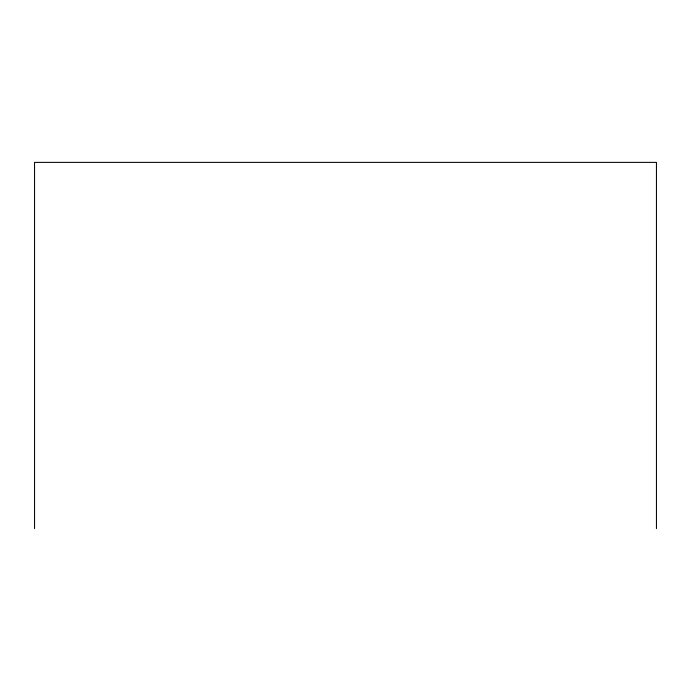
<?xml version="1.0" encoding="UTF-8"?>
<svg xmlns="http://www.w3.org/2000/svg" width="691" height="691" viewBox="0 0 691 691"><rect width="100%" height="100%" fill="white"/><g stroke="black" fill="none" stroke-linecap="round" stroke-linejoin="round"><path stroke-width="1.04" d="M656.45 528.615L656.45 162.385L34.55 162.385L34.55 528.615"/></g></svg>
